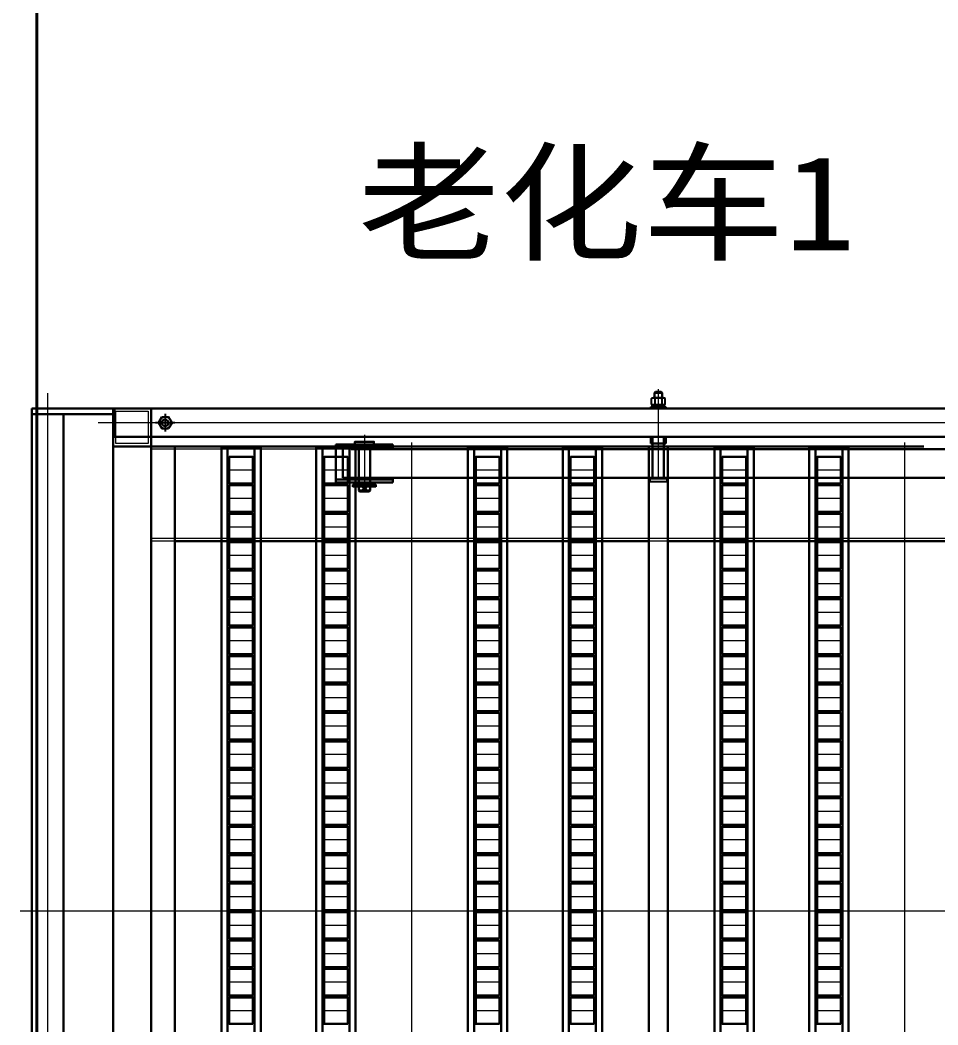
# Model space of a CAD drawing. Extents: x 539033 to 804858, y 468425 to 1263560.
# Drawn here: x 750719 to 751687, y 498741 to 499800 of the extents above; entities that cross this region are included whole.
import ezdxf

# ---------------------------------------------------------------- set-up
doc = ezdxf.new("R2010")
doc.units = 0
doc.header["$LTSCALE"] = 1000
doc.header["$MEASUREMENT"] = 0
for name, pattern in [('0', [0, 0]), ('ACAD_ISO02W100', [15, 12, -3]), ('ACAD_ISO04W100', [30, 24, -3, 0, -3]), ('DASHDOT', [25.4, 12.7, -6.35, 0, -6.35]), ('SOLID', [0])]:
    doc.linetypes.add(name, pattern=pattern)
doc.layers.get('0').update_dxf_attribs({"linetype": 'CONTINUOUS'})
for name, color, linetype in [('1', 1, 'DASHDOT'), ('5剖面线层', 2, 'CONTINUOUS'), ('摄像头', 7, 'CONTINUOUS')]:
    doc.layers.add(name, color=color, linetype=linetype)
for name, color, linetype, lineweight in [('3', 7, 'ACAD_ISO04W100', 15), ('标注', 7, 'SOLID', 15), ('点划线', 1, 'ACAD_ISO04W100', 15), ('粗实线', 7, '0', 30), ('虚线', 6, 'ACAD_ISO02W100', 18)]:
    doc.layers.add(name, color=color, linetype=linetype, lineweight=lineweight)
doc.styles.add('标准', font='', dxfattribs={"width": 0.667})
doc.styles.get('标准').set_extended_font_data('FangSong_GB2312')

# ---------------------------------------------------------------- blocks, each defined once
blk = doc.blocks.new('A$C513352F2')
at = {"layer": '点划线'}
blk.add_line((68.9, 0), (68.9, 1086.9), dxfattribs=at)
at = {"layer": '粗实线', "color": 5}
for p, q in [((0, 1070.9), (85.7, 1070.9)), ((85.7, 1070.9), (85.7, 10.9)), ((0, 1064.9), (85.7, 1064.9)), ((52.2, 1064.9), (52.2, 16.9))]:
    blk.add_line(p, q, dxfattribs=at)
blk = doc.blocks.new('A$C458447FD')
at = {"layer": '标注'}
h = blk.add_hatch(dxfattribs=at)
h.set_pattern_fill('ANSI31', color=3, scale=0.5)
h.set_pattern_definition([(45, (-117.9495, 9.9451), (-1.122532, 1.122532), [])])
h.paths.add_polyline_path([(779.8, 1050.1), (778, 1050.1), (778, 1043.1), (779.8, 1043.1)])
h.paths.add_polyline_path([(794, 1050.1), (792.3, 1050.1), (792.3, 1043.1), (794, 1043.1)])
for p, q in [((780.6, 1091.3), (791.4, 1091.3)), ((794, 1081.7), (778, 1081.7)), ((778, 1081.7), (778, 1080.1)), ((778.8, 1084.4), (778.8, 1090.8)), ((792.5, 1083.8), (779.6, 1083.8)), ((779.6, 1081.7), (779.6, 1083.8)), ((792.5, 1081.7), (779.6, 1081.7)), ((780.6, 1083.8), (791.4, 1083.8)), ((782.4, 1090.8), (782.4, 1084.4)), ((785.5, 1081.7), (785.6, 1082)), ((785.6, 1082), (786, 1083.8)), ((786.6, 1081.7), (787.1, 1083.8)), ((789.6, 1090.8), (789.6, 1084.4)), ((792.5, 1081.7), (792.5, 1083.8)), ((793.2, 1084.4), (793.2, 1090.8)), ((794, 1080.1), (794, 1081.7)), ((778, 1080.1), (794, 1080.1)), ((1298.8, 1065.1), (1302.4, 1071.4)), ((1309.6, 1071.4), (1302.4, 1071.4)), ((1313.2, 1065.1), (1309.6, 1071.4)), ((1298.8, 1065.1), (1302.4, 1058.9)), ((1313.2, 1065.1), (1309.6, 1058.9)), ((1309.6, 1058.9), (1302.4, 1058.9)), ((1084, 1000.1), (1084, 997.6)), ((1084, 997.6), (1108, 997.6)), ((1108, 997.6), (1108, 1000.1))]:
    blk.add_line(p, q)
at = {"color": 3}
for p, q in [((777, 1006.1), (777, 1003.1)), ((795, 1003.1), (777, 1003.1)), ((795, 1006.1), (795, 1003.1))]:
    blk.add_line(p, q, dxfattribs=at)
for radius in [6.23, 3.4]:
    blk.add_circle((1306, 1065.1), radius)
for centre, radius, start, end in [((780.6, 1088.1), 3.21, 55.9063, 124.0937), ((786, 1079.3), 12, 72.5674, 107.4326), ((791.4, 1088.1), 3.21, 55.9063, 124.0937), ((780.6, 1087), 3.21, 235.9063, 304.0937), ((786, 1095.8), 12, 252.5674, 287.4326), ((791.4, 1087), 3.21, 235.9063, 304.0937)]:
    blk.add_arc(centre, radius, start, end)
at = {"layer": '1', "linetype": 'DASHDOT'}
for p, q in [((1306, 1074.4), (1306, 1055.9)), ((1295.8, 1065.1), (1316.2, 1065.1))]:
    blk.add_line(p, q, dxfattribs=at)
at = {"layer": '3'}
blk.add_arc((1306, 1065.1), 4, 170, 90, dxfattribs=at)
at = {"layer": '点划线'}
for p, q in [((786, 1100.3), (786, 1005.6)), ((206, 1065.1), (1376.8, 1065.1)), ((1096, 1052.4), (1096, 992)), ((526, 17.9), (526, 1044.2)), ((1046, 17.9), (1046, 1044.2)), ((590.8, 1015.1), (621.3, 1015.1)), ((690.8, 1015.1), (721.3, 1015.1)), ((850.8, 1015.1), (881.3, 1015.1)), ((950.8, 1015.1), (981.3, 1015.1)), ((1110.8, 1015.1), (1141.3, 1015.1)), ((1210.8, 1015.1), (1241.3, 1015.1)), ((1093.9, 995.6), (1098, 995.6)), ((590.8, 985.1), (621.3, 985.1)), ((690.8, 985.1), (721.3, 985.1)), ((850.8, 985.1), (881.3, 985.1)), ((950.8, 985.1), (981.3, 985.1)), ((1110.8, 985.1), (1141.3, 985.1)), ((1210.8, 985.1), (1241.3, 985.1)), ((590.8, 955.1), (621.3, 955.1)), ((690.8, 955.1), (721.3, 955.1)), ((850.8, 955.1), (881.3, 955.1)), ((950.8, 955.1), (981.3, 955.1)), ((1110.8, 955.1), (1141.3, 955.1)), ((1210.8, 955.1), (1241.3, 955.1)), ((590.8, 925.1), (621.3, 925.1)), ((690.8, 925.1), (721.3, 925.1)), ((850.8, 925.1), (881.3, 925.1)), ((950.8, 925.1), (981.3, 925.1)), ((1110.8, 925.1), (1141.3, 925.1)), ((1210.8, 925.1), (1241.3, 925.1)), ((590.8, 895.1), (621.3, 895.1)), ((690.8, 895.1), (721.3, 895.1)), ((850.8, 895.1), (881.3, 895.1)), ((950.8, 895.1), (981.3, 895.1)), ((1110.8, 895.1), (1141.3, 895.1)), ((1210.8, 895.1), (1241.3, 895.1)), ((590.8, 865.1), (621.3, 865.1)), ((690.8, 865.1), (721.3, 865.1)), ((850.8, 865.1), (881.3, 865.1)), ((950.8, 865.1), (981.3, 865.1)), ((1110.8, 865.1), (1141.3, 865.1)), ((1210.8, 865.1), (1241.3, 865.1)), ((590.8, 835.1), (621.3, 835.1)), ((690.8, 835.1), (721.3, 835.1)), ((850.8, 835.1), (881.3, 835.1)), ((950.8, 835.1), (981.3, 835.1)), ((1110.8, 835.1), (1141.3, 835.1)), ((1210.8, 835.1), (1241.3, 835.1)), ((590.8, 805.1), (621.3, 805.1)), ((690.8, 805.1), (721.3, 805.1)), ((850.8, 805.1), (881.3, 805.1)), ((950.8, 805.1), (981.3, 805.1)), ((1110.8, 805.1), (1141.3, 805.1)), ((1210.8, 805.1), (1241.3, 805.1)), ((590.8, 775.1), (621.3, 775.1)), ((690.8, 775.1), (721.3, 775.1)), ((850.8, 775.1), (881.3, 775.1)), ((950.8, 775.1), (981.3, 775.1)), ((1110.8, 775.1), (1141.3, 775.1)), ((1210.8, 775.1), (1241.3, 775.1)), ((590.8, 745.1), (621.3, 745.1)), ((690.8, 745.1), (721.3, 745.1)), ((850.8, 745.1), (881.3, 745.1)), ((950.8, 745.1), (981.3, 745.1)), ((1110.8, 745.1), (1141.3, 745.1)), ((1210.8, 745.1), (1241.3, 745.1)), ((590.8, 715.1), (621.3, 715.1)), ((690.8, 715.1), (721.3, 715.1)), ((850.8, 715.1), (881.3, 715.1)), ((950.8, 715.1), (981.3, 715.1)), ((1110.8, 715.1), (1141.3, 715.1)), ((1210.8, 715.1), (1241.3, 715.1)), ((590.8, 685.1), (621.3, 685.1)), ((690.8, 685.1), (721.3, 685.1)), ((850.8, 685.1), (881.3, 685.1)), ((950.8, 685.1), (981.3, 685.1)), ((1110.8, 685.1), (1141.3, 685.1)), ((1210.8, 685.1), (1241.3, 685.1)), ((590.8, 655.1), (621.3, 655.1)), ((690.8, 655.1), (721.3, 655.1)), ((850.8, 655.1), (881.3, 655.1)), ((950.8, 655.1), (981.3, 655.1)), ((1110.8, 655.1), (1141.3, 655.1)), ((1210.8, 655.1), (1241.3, 655.1)), ((590.8, 625.1), (621.3, 625.1)), ((690.8, 625.1), (721.3, 625.1)), ((850.8, 625.1), (881.3, 625.1)), ((950.8, 625.1), (981.3, 625.1)), ((1110.8, 625.1), (1141.3, 625.1)), ((1210.8, 625.1), (1241.3, 625.1)), ((590.8, 595.1), (621.3, 595.1)), ((690.8, 595.1), (721.3, 595.1)), ((850.8, 595.1), (881.3, 595.1)), ((950.8, 595.1), (981.3, 595.1)), ((1110.8, 595.1), (1141.3, 595.1)), ((1210.8, 595.1), (1241.3, 595.1)), ((590.8, 565.1), (621.3, 565.1)), ((690.8, 565.1), (721.3, 565.1)), ((850.8, 565.1), (881.3, 565.1)), ((950.8, 565.1), (981.3, 565.1)), ((1110.8, 565.1), (1141.3, 565.1)), ((1210.8, 565.1), (1241.3, 565.1)), ((101.7, 550.1), (1459.1, 550.1)), ((590.8, 535.1), (621.3, 535.1)), ((690.8, 535.1), (721.3, 535.1)), ((850.8, 535.1), (881.3, 535.1)), ((950.8, 535.1), (981.3, 535.1)), ((1110.8, 535.1), (1141.3, 535.1)), ((1210.8, 535.1), (1241.3, 535.1)), ((590.8, 505.1), (621.3, 505.1)), ((690.8, 505.1), (721.3, 505.1)), ((850.8, 505.1), (881.3, 505.1)), ((950.8, 505.1), (981.3, 505.1)), ((1110.8, 505.1), (1141.3, 505.1)), ((1210.8, 505.1), (1241.3, 505.1)), ((590.8, 475.1), (621.3, 475.1)), ((690.8, 475.1), (721.3, 475.1)), ((850.8, 475.1), (881.3, 475.1)), ((950.8, 475.1), (981.3, 475.1)), ((1110.8, 475.1), (1141.3, 475.1)), ((1210.8, 475.1), (1241.3, 475.1)), ((590.8, 445.1), (621.3, 445.1)), ((690.8, 445.1), (721.3, 445.1)), ((850.8, 445.1), (881.3, 445.1)), ((950.8, 445.1), (981.3, 445.1)), ((1110.8, 445.1), (1141.3, 445.1)), ((1210.8, 445.1), (1241.3, 445.1))]:
    blk.add_line(p, q, dxfattribs=at)
at = {"layer": '粗实线'}
for p, q in [((783, 1097.6), (782, 1096.6)), ((782, 1096.6), (782, 1091.3)), ((790, 1096.6), (782, 1096.6)), ((783, 1097.6), (789, 1097.6)), ((789, 1097.6), (790, 1096.6)), ((790, 1096.6), (790, 1091.3)), ((1359.5, 1080.1), (1359.5, 1050.1)), ((211, 1050.1), (1361, 1050.1)), ((778, 1050.1), (778, 1043.1)), ((779.8, 1050.1), (779.8, 1043.1)), ((780, 1050.1), (780, 1006.1)), ((792, 1050.1), (792, 1006.1)), ((792.3, 1050.1), (792.3, 1043.1)), ((794, 1050.1), (794, 1043.1)), ((506, 1040.1), (1321, 1040.1)), ((778, 1043.1), (794, 1043.1)), ((1066, 1042.1), (1066, 1037.1)), ((1066, 1042.1), (1126, 1042.1)), ((1066, 1039.1), (1126, 1039.1)), ((1090, 1042.1), (1090, 1000.1)), ((1102, 1042.1), (1102, 1000.1)), ((1126, 1042.1), (1126, 1002.1)), ((1321, 1040.1), (1321, 60.1)), ((1109.8, 1037.1), (0, 1037.1)), ((1118.6, 1037.1), (1118.6, 1007.1)), ((1118.6, 1007.1), (0, 1007.1)), ((1066, 1007.1), (1066, 1002.1)), ((1066, 1005.1), (1126, 1005.1)), ((1066, 1002.1), (1126, 1002.1)), ((1108, 1000.1), (1084, 1000.1)), ((1090, 997.6), (1090, 993.6)), ((1102, 997.6), (1102, 993.6)), ((1090, 993.6), (1091, 992.6)), ((1090, 993.6), (1102, 993.6)), ((1101, 992.6), (1091, 992.6)), ((1101, 992.6), (1102, 993.6)), ((276, 940.1), (776, 940.1)), ((796, 940.1), (1296, 940.1))]:
    blk.add_line(p, q, dxfattribs=at)
at = {"layer": '粗实线', "color": 4}
for p, q in [((585.3, 1040.1), (585.3, 60.1)), ((585.3, 1040.1), (626.8, 1040.1)), ((626.8, 1040.1), (626.8, 60.1)), ((685.3, 1040.1), (685.3, 60.1)), ((685.3, 1040.1), (726.8, 1040.1)), ((726.8, 1040.1), (726.8, 60.1)), ((845.3, 1040.1), (845.3, 60.1)), ((845.3, 1040.1), (886.8, 1040.1)), ((886.8, 1040.1), (886.8, 60.1)), ((945.3, 1040.1), (945.3, 60.1)), ((945.3, 1040.1), (986.8, 1040.1)), ((986.8, 1040.1), (986.8, 60.1)), ((1105.3, 1040.1), (1105.3, 60.1)), ((1105.3, 1040.1), (1146.8, 1040.1)), ((1146.8, 1040.1), (1146.8, 60.1)), ((1205.3, 1040.1), (1205.3, 60.1)), ((1205.3, 1040.1), (1246.8, 1040.1)), ((1246.8, 1040.1), (1246.8, 60.1)), ((585.3, 1038.1), (626.8, 1038.1)), ((591.8, 1038.1), (591.8, 62.1)), ((620.3, 1038.1), (620.3, 62.1)), ((685.3, 1038.1), (726.8, 1038.1)), ((691.8, 1038.1), (691.8, 62.1)), ((720.3, 1038.1), (720.3, 62.1)), ((845.3, 1038.1), (886.8, 1038.1)), ((851.8, 1038.1), (851.8, 62.1)), ((880.3, 1038.1), (880.3, 62.1)), ((945.3, 1038.1), (986.8, 1038.1)), ((951.8, 1038.1), (951.8, 62.1)), ((980.3, 1038.1), (980.3, 62.1)), ((1105.3, 1038.1), (1146.8, 1038.1)), ((1111.8, 1038.1), (1111.8, 62.1)), ((1140.3, 1038.1), (1140.3, 62.1)), ((1205.3, 1038.1), (1246.8, 1038.1)), ((1211.8, 1038.1), (1211.8, 62.1)), ((1240.3, 1038.1), (1240.3, 62.1))]:
    blk.add_line(p, q, dxfattribs=at)
at = {"layer": '粗实线', "color": 2}
for p, q in [((776, 1040.1), (776, 60.1)), ((796, 1040.1), (796, 60.1)), ((1296, 1040.1), (1296, 60.1))]:
    blk.add_line(p, q, dxfattribs=at)
at = {"layer": '粗实线', "color": 3}
for p, q in [((593.5, 1018.1), (591.8, 1018.1)), ((591.8, 1018.1), (591.8, 1012.1)), ((618.5, 1018.1), (620.3, 1018.1)), ((620.3, 1018.1), (620.3, 1012.1)), ((693.5, 1018.1), (691.8, 1018.1)), ((691.8, 1018.1), (691.8, 1012.1)), ((718.5, 1018.1), (720.3, 1018.1)), ((720.3, 1018.1), (720.3, 1012.1)), ((853.5, 1018.1), (851.8, 1018.1)), ((851.8, 1018.1), (851.8, 1012.1)), ((878.5, 1018.1), (880.3, 1018.1)), ((880.3, 1018.1), (880.3, 1012.1)), ((953.5, 1018.1), (951.8, 1018.1)), ((951.8, 1018.1), (951.8, 1012.1)), ((978.5, 1018.1), (980.3, 1018.1)), ((980.3, 1018.1), (980.3, 1012.1)), ((1113.5, 1018.1), (1111.8, 1018.1)), ((1111.8, 1018.1), (1111.8, 1012.1)), ((1138.5, 1018.1), (1140.3, 1018.1)), ((1140.3, 1018.1), (1140.3, 1012.1)), ((1213.5, 1018.1), (1211.8, 1018.1)), ((1211.8, 1018.1), (1211.8, 1012.1)), ((1238.5, 1018.1), (1240.3, 1018.1)), ((1240.3, 1018.1), (1240.3, 1012.1)), ((593.5, 1012.1), (591.8, 1012.1)), ((618.5, 1012.1), (620.3, 1012.1)), ((693.5, 1012.1), (691.8, 1012.1)), ((718.5, 1012.1), (720.3, 1012.1)), ((853.5, 1012.1), (851.8, 1012.1)), ((878.5, 1012.1), (880.3, 1012.1)), ((953.5, 1012.1), (951.8, 1012.1)), ((978.5, 1012.1), (980.3, 1012.1)), ((1113.5, 1012.1), (1111.8, 1012.1)), ((1138.5, 1012.1), (1140.3, 1012.1)), ((1213.5, 1012.1), (1211.8, 1012.1)), ((1238.5, 1012.1), (1240.3, 1012.1)), ((777, 1006.1), (795, 1006.1)), ((593.5, 988.1), (591.8, 988.1)), ((591.8, 988.1), (591.8, 982.1)), ((618.5, 988.1), (620.3, 988.1)), ((620.3, 988.1), (620.3, 982.1)), ((693.5, 988.1), (691.8, 988.1)), ((691.8, 988.1), (691.8, 982.1)), ((718.5, 988.1), (720.3, 988.1)), ((720.3, 988.1), (720.3, 982.1)), ((853.5, 988.1), (851.8, 988.1)), ((851.8, 988.1), (851.8, 982.1)), ((878.5, 988.1), (880.3, 988.1)), ((880.3, 988.1), (880.3, 982.1)), ((953.5, 988.1), (951.8, 988.1)), ((951.8, 988.1), (951.8, 982.1)), ((978.5, 988.1), (980.3, 988.1)), ((980.3, 988.1), (980.3, 982.1)), ((1113.5, 988.1), (1111.8, 988.1)), ((1111.8, 988.1), (1111.8, 982.1)), ((1138.5, 988.1), (1140.3, 988.1)), ((1140.3, 988.1), (1140.3, 982.1)), ((1213.5, 988.1), (1211.8, 988.1)), ((1211.8, 988.1), (1211.8, 982.1)), ((1238.5, 988.1), (1240.3, 988.1)), ((1240.3, 988.1), (1240.3, 982.1)), ((593.5, 982.1), (591.8, 982.1)), ((618.5, 982.1), (620.3, 982.1)), ((693.5, 982.1), (691.8, 982.1)), ((718.5, 982.1), (720.3, 982.1)), ((853.5, 982.1), (851.8, 982.1)), ((878.5, 982.1), (880.3, 982.1)), ((953.5, 982.1), (951.8, 982.1)), ((978.5, 982.1), (980.3, 982.1)), ((1113.5, 982.1), (1111.8, 982.1)), ((1138.5, 982.1), (1140.3, 982.1)), ((1213.5, 982.1), (1211.8, 982.1)), ((1238.5, 982.1), (1240.3, 982.1)), ((593.5, 958.1), (591.8, 958.1)), ((591.8, 958.1), (591.8, 952.1)), ((618.5, 958.1), (620.3, 958.1)), ((620.3, 958.1), (620.3, 952.1)), ((693.5, 958.1), (691.8, 958.1)), ((691.8, 958.1), (691.8, 952.1)), ((718.5, 958.1), (720.3, 958.1)), ((720.3, 958.1), (720.3, 952.1)), ((853.5, 958.1), (851.8, 958.1)), ((851.8, 958.1), (851.8, 952.1)), ((878.5, 958.1), (880.3, 958.1)), ((880.3, 958.1), (880.3, 952.1)), ((953.5, 958.1), (951.8, 958.1)), ((951.8, 958.1), (951.8, 952.1)), ((978.5, 958.1), (980.3, 958.1)), ((980.3, 958.1), (980.3, 952.1)), ((1113.5, 958.1), (1111.8, 958.1)), ((1111.8, 958.1), (1111.8, 952.1)), ((1138.5, 958.1), (1140.3, 958.1)), ((1140.3, 958.1), (1140.3, 952.1)), ((1213.5, 958.1), (1211.8, 958.1)), ((1211.8, 958.1), (1211.8, 952.1)), ((1238.5, 958.1), (1240.3, 958.1)), ((1240.3, 958.1), (1240.3, 952.1)), ((593.5, 952.1), (591.8, 952.1)), ((618.5, 952.1), (620.3, 952.1)), ((693.5, 952.1), (691.8, 952.1)), ((718.5, 952.1), (720.3, 952.1)), ((853.5, 952.1), (851.8, 952.1)), ((878.5, 952.1), (880.3, 952.1)), ((953.5, 952.1), (951.8, 952.1)), ((978.5, 952.1), (980.3, 952.1)), ((1113.5, 952.1), (1111.8, 952.1)), ((1138.5, 952.1), (1140.3, 952.1)), ((1213.5, 952.1), (1211.8, 952.1)), ((1238.5, 952.1), (1240.3, 952.1)), ((593.5, 928.1), (591.8, 928.1)), ((591.8, 928.1), (591.8, 922.1)), ((593.5, 922.1), (591.8, 922.1)), ((618.5, 928.1), (620.3, 928.1)), ((618.5, 922.1), (620.3, 922.1)), ((620.3, 928.1), (620.3, 922.1)), ((693.5, 928.1), (691.8, 928.1)), ((691.8, 928.1), (691.8, 922.1)), ((693.5, 922.1), (691.8, 922.1)), ((718.5, 928.1), (720.3, 928.1)), ((718.5, 922.1), (720.3, 922.1)), ((720.3, 928.1), (720.3, 922.1)), ((853.5, 928.1), (851.8, 928.1)), ((851.8, 928.1), (851.8, 922.1)), ((853.5, 922.1), (851.8, 922.1)), ((878.5, 928.1), (880.3, 928.1)), ((878.5, 922.1), (880.3, 922.1)), ((880.3, 928.1), (880.3, 922.1)), ((953.5, 928.1), (951.8, 928.1)), ((951.8, 928.1), (951.8, 922.1)), ((953.5, 922.1), (951.8, 922.1)), ((978.5, 928.1), (980.3, 928.1)), ((978.5, 922.1), (980.3, 922.1)), ((980.3, 928.1), (980.3, 922.1)), ((1113.5, 928.1), (1111.8, 928.1)), ((1111.8, 928.1), (1111.8, 922.1)), ((1113.5, 922.1), (1111.8, 922.1)), ((1138.5, 928.1), (1140.3, 928.1)), ((1138.5, 922.1), (1140.3, 922.1)), ((1140.3, 928.1), (1140.3, 922.1)), ((1213.5, 928.1), (1211.8, 928.1)), ((1211.8, 928.1), (1211.8, 922.1)), ((1213.5, 922.1), (1211.8, 922.1)), ((1238.5, 928.1), (1240.3, 928.1)), ((1238.5, 922.1), (1240.3, 922.1)), ((1240.3, 928.1), (1240.3, 922.1)), ((593.5, 898.1), (591.8, 898.1)), ((591.8, 898.1), (591.8, 892.1)), ((593.5, 892.1), (591.8, 892.1)), ((618.5, 898.1), (620.3, 898.1)), ((618.5, 892.1), (620.3, 892.1)), ((620.3, 898.1), (620.3, 892.1)), ((693.5, 898.1), (691.8, 898.1)), ((691.8, 898.1), (691.8, 892.1)), ((693.5, 892.1), (691.8, 892.1)), ((718.5, 898.1), (720.3, 898.1)), ((718.5, 892.1), (720.3, 892.1)), ((720.3, 898.1), (720.3, 892.1)), ((853.5, 898.1), (851.8, 898.1)), ((851.8, 898.1), (851.8, 892.1)), ((853.5, 892.1), (851.8, 892.1)), ((878.5, 898.1), (880.3, 898.1)), ((878.5, 892.1), (880.3, 892.1)), ((880.3, 898.1), (880.3, 892.1)), ((953.5, 898.1), (951.8, 898.1)), ((951.8, 898.1), (951.8, 892.1)), ((953.5, 892.1), (951.8, 892.1)), ((978.5, 898.1), (980.3, 898.1)), ((978.5, 892.1), (980.3, 892.1)), ((980.3, 898.1), (980.3, 892.1)), ((1113.5, 898.1), (1111.8, 898.1)), ((1111.8, 898.1), (1111.8, 892.1)), ((1113.5, 892.1), (1111.8, 892.1)), ((1138.5, 898.1), (1140.3, 898.1)), ((1138.5, 892.1), (1140.3, 892.1)), ((1140.3, 898.1), (1140.3, 892.1)), ((1213.5, 898.1), (1211.8, 898.1)), ((1211.8, 898.1), (1211.8, 892.1)), ((1213.5, 892.1), (1211.8, 892.1)), ((1238.5, 898.1), (1240.3, 898.1)), ((1238.5, 892.1), (1240.3, 892.1)), ((1240.3, 898.1), (1240.3, 892.1)), ((593.5, 868.1), (591.8, 868.1)), ((591.8, 868.1), (591.8, 862.1)), ((593.5, 862.1), (591.8, 862.1)), ((618.5, 868.1), (620.3, 868.1)), ((618.5, 862.1), (620.3, 862.1)), ((620.3, 868.1), (620.3, 862.1)), ((693.5, 868.1), (691.8, 868.1)), ((691.8, 868.1), (691.8, 862.1)), ((693.5, 862.1), (691.8, 862.1)), ((718.5, 868.1), (720.3, 868.1)), ((718.5, 862.1), (720.3, 862.1)), ((720.3, 868.1), (720.3, 862.1)), ((853.5, 868.1), (851.8, 868.1)), ((851.8, 868.1), (851.8, 862.1)), ((853.5, 862.1), (851.8, 862.1)), ((878.5, 868.1), (880.3, 868.1)), ((878.5, 862.1), (880.3, 862.1)), ((880.3, 868.1), (880.3, 862.1)), ((953.5, 868.1), (951.8, 868.1)), ((951.8, 868.1), (951.8, 862.1)), ((953.5, 862.1), (951.8, 862.1)), ((978.5, 868.1), (980.3, 868.1)), ((978.5, 862.1), (980.3, 862.1)), ((980.3, 868.1), (980.3, 862.1)), ((1113.5, 868.1), (1111.8, 868.1)), ((1111.8, 868.1), (1111.8, 862.1)), ((1113.5, 862.1), (1111.8, 862.1)), ((1138.5, 868.1), (1140.3, 868.1)), ((1138.5, 862.1), (1140.3, 862.1)), ((1140.3, 868.1), (1140.3, 862.1)), ((1213.5, 868.1), (1211.8, 868.1)), ((1211.8, 868.1), (1211.8, 862.1)), ((1213.5, 862.1), (1211.8, 862.1)), ((1238.5, 868.1), (1240.3, 868.1)), ((1238.5, 862.1), (1240.3, 862.1)), ((1240.3, 868.1), (1240.3, 862.1)), ((593.5, 838.1), (591.8, 838.1)), ((591.8, 838.1), (591.8, 832.1)), ((618.5, 838.1), (620.3, 838.1)), ((620.3, 838.1), (620.3, 832.1)), ((693.5, 838.1), (691.8, 838.1)), ((691.8, 838.1), (691.8, 832.1)), ((718.5, 838.1), (720.3, 838.1)), ((720.3, 838.1), (720.3, 832.1)), ((853.5, 838.1), (851.8, 838.1)), ((851.8, 838.1), (851.8, 832.1)), ((878.5, 838.1), (880.3, 838.1)), ((880.3, 838.1), (880.3, 832.1)), ((953.5, 838.1), (951.8, 838.1)), ((951.8, 838.1), (951.8, 832.1)), ((978.5, 838.1), (980.3, 838.1)), ((980.3, 838.1), (980.3, 832.1)), ((1113.5, 838.1), (1111.8, 838.1)), ((1111.8, 838.1), (1111.8, 832.1)), ((1138.5, 838.1), (1140.3, 838.1)), ((1140.3, 838.1), (1140.3, 832.1)), ((1213.5, 838.1), (1211.8, 838.1)), ((1211.8, 838.1), (1211.8, 832.1)), ((1238.5, 838.1), (1240.3, 838.1)), ((1240.3, 838.1), (1240.3, 832.1)), ((593.5, 832.1), (591.8, 832.1)), ((618.5, 832.1), (620.3, 832.1)), ((693.5, 832.1), (691.8, 832.1)), ((718.5, 832.1), (720.3, 832.1)), ((853.5, 832.1), (851.8, 832.1)), ((878.5, 832.1), (880.3, 832.1)), ((953.5, 832.1), (951.8, 832.1)), ((978.5, 832.1), (980.3, 832.1)), ((1113.5, 832.1), (1111.8, 832.1)), ((1138.5, 832.1), (1140.3, 832.1)), ((1213.5, 832.1), (1211.8, 832.1)), ((1238.5, 832.1), (1240.3, 832.1)), ((593.5, 808.1), (591.8, 808.1)), ((591.8, 808.1), (591.8, 802.1)), ((618.5, 808.1), (620.3, 808.1)), ((620.3, 808.1), (620.3, 802.1)), ((693.5, 808.1), (691.8, 808.1)), ((691.8, 808.1), (691.8, 802.1)), ((718.5, 808.1), (720.3, 808.1)), ((720.3, 808.1), (720.3, 802.1)), ((853.5, 808.1), (851.8, 808.1)), ((851.8, 808.1), (851.8, 802.1)), ((878.5, 808.1), (880.3, 808.1)), ((880.3, 808.1), (880.3, 802.1)), ((953.5, 808.1), (951.8, 808.1)), ((951.8, 808.1), (951.8, 802.1)), ((978.5, 808.1), (980.3, 808.1)), ((980.3, 808.1), (980.3, 802.1)), ((1113.5, 808.1), (1111.8, 808.1)), ((1111.8, 808.1), (1111.8, 802.1)), ((1138.5, 808.1), (1140.3, 808.1)), ((1140.3, 808.1), (1140.3, 802.1)), ((1213.5, 808.1), (1211.8, 808.1)), ((1211.8, 808.1), (1211.8, 802.1)), ((1238.5, 808.1), (1240.3, 808.1)), ((1240.3, 808.1), (1240.3, 802.1)), ((593.5, 802.1), (591.8, 802.1)), ((618.5, 802.1), (620.3, 802.1)), ((693.5, 802.1), (691.8, 802.1)), ((718.5, 802.1), (720.3, 802.1)), ((853.5, 802.1), (851.8, 802.1)), ((878.5, 802.1), (880.3, 802.1)), ((953.5, 802.1), (951.8, 802.1)), ((978.5, 802.1), (980.3, 802.1)), ((1113.5, 802.1), (1111.8, 802.1)), ((1138.5, 802.1), (1140.3, 802.1)), ((1213.5, 802.1), (1211.8, 802.1)), ((1238.5, 802.1), (1240.3, 802.1)), ((593.5, 778.1), (591.8, 778.1)), ((591.8, 778.1), (591.8, 772.1)), ((618.5, 778.1), (620.3, 778.1)), ((620.3, 778.1), (620.3, 772.1)), ((693.5, 778.1), (691.8, 778.1)), ((691.8, 778.1), (691.8, 772.1)), ((718.5, 778.1), (720.3, 778.1)), ((720.3, 778.1), (720.3, 772.1)), ((853.5, 778.1), (851.8, 778.1)), ((851.8, 778.1), (851.8, 772.1)), ((878.5, 778.1), (880.3, 778.1)), ((880.3, 778.1), (880.3, 772.1)), ((953.5, 778.1), (951.8, 778.1)), ((951.8, 778.1), (951.8, 772.1)), ((978.5, 778.1), (980.3, 778.1)), ((980.3, 778.1), (980.3, 772.1)), ((1113.5, 778.1), (1111.8, 778.1)), ((1111.8, 778.1), (1111.8, 772.1)), ((1138.5, 778.1), (1140.3, 778.1)), ((1140.3, 778.1), (1140.3, 772.1)), ((1213.5, 778.1), (1211.8, 778.1)), ((1211.8, 778.1), (1211.8, 772.1)), ((1238.5, 778.1), (1240.3, 778.1)), ((1240.3, 778.1), (1240.3, 772.1)), ((593.5, 772.1), (591.8, 772.1)), ((618.5, 772.1), (620.3, 772.1)), ((693.5, 772.1), (691.8, 772.1)), ((718.5, 772.1), (720.3, 772.1)), ((853.5, 772.1), (851.8, 772.1)), ((878.5, 772.1), (880.3, 772.1)), ((953.5, 772.1), (951.8, 772.1)), ((978.5, 772.1), (980.3, 772.1)), ((1113.5, 772.1), (1111.8, 772.1)), ((1138.5, 772.1), (1140.3, 772.1)), ((1213.5, 772.1), (1211.8, 772.1)), ((1238.5, 772.1), (1240.3, 772.1)), ((593.5, 748.1), (591.8, 748.1)), ((591.8, 748.1), (591.8, 742.1)), ((593.5, 742.1), (591.8, 742.1)), ((618.5, 748.1), (620.3, 748.1)), ((618.5, 742.1), (620.3, 742.1)), ((620.3, 748.1), (620.3, 742.1)), ((693.5, 748.1), (691.8, 748.1)), ((691.8, 748.1), (691.8, 742.1)), ((693.5, 742.1), (691.8, 742.1)), ((718.5, 748.1), (720.3, 748.1)), ((718.5, 742.1), (720.3, 742.1)), ((720.3, 748.1), (720.3, 742.1)), ((853.5, 748.1), (851.8, 748.1)), ((851.8, 748.1), (851.8, 742.1)), ((853.5, 742.1), (851.8, 742.1)), ((878.5, 748.1), (880.3, 748.1)), ((878.5, 742.1), (880.3, 742.1)), ((880.3, 748.1), (880.3, 742.1)), ((953.5, 748.1), (951.8, 748.1)), ((951.8, 748.1), (951.8, 742.1)), ((953.5, 742.1), (951.8, 742.1)), ((978.5, 748.1), (980.3, 748.1)), ((978.5, 742.1), (980.3, 742.1)), ((980.3, 748.1), (980.3, 742.1)), ((1113.5, 748.1), (1111.8, 748.1)), ((1111.8, 748.1), (1111.8, 742.1)), ((1113.5, 742.1), (1111.8, 742.1)), ((1138.5, 748.1), (1140.3, 748.1)), ((1138.5, 742.1), (1140.3, 742.1)), ((1140.3, 748.1), (1140.3, 742.1)), ((1213.5, 748.1), (1211.8, 748.1)), ((1211.8, 748.1), (1211.8, 742.1)), ((1213.5, 742.1), (1211.8, 742.1)), ((1238.5, 748.1), (1240.3, 748.1)), ((1238.5, 742.1), (1240.3, 742.1)), ((1240.3, 748.1), (1240.3, 742.1)), ((593.5, 718.1), (591.8, 718.1)), ((591.8, 718.1), (591.8, 712.1)), ((593.5, 712.1), (591.8, 712.1)), ((618.5, 718.1), (620.3, 718.1)), ((618.5, 712.1), (620.3, 712.1)), ((620.3, 718.1), (620.3, 712.1)), ((693.5, 718.1), (691.8, 718.1)), ((691.8, 718.1), (691.8, 712.1)), ((693.5, 712.1), (691.8, 712.1)), ((718.5, 718.1), (720.3, 718.1)), ((718.5, 712.1), (720.3, 712.1)), ((720.3, 718.1), (720.3, 712.1)), ((853.5, 718.1), (851.8, 718.1)), ((851.8, 718.1), (851.8, 712.1)), ((853.5, 712.1), (851.8, 712.1)), ((878.5, 718.1), (880.3, 718.1)), ((878.5, 712.1), (880.3, 712.1)), ((880.3, 718.1), (880.3, 712.1)), ((953.5, 718.1), (951.8, 718.1)), ((951.8, 718.1), (951.8, 712.1)), ((953.5, 712.1), (951.8, 712.1)), ((978.5, 718.1), (980.3, 718.1)), ((978.5, 712.1), (980.3, 712.1)), ((980.3, 718.1), (980.3, 712.1)), ((1113.5, 718.1), (1111.8, 718.1)), ((1111.8, 718.1), (1111.8, 712.1)), ((1113.5, 712.1), (1111.8, 712.1)), ((1138.5, 718.1), (1140.3, 718.1)), ((1138.5, 712.1), (1140.3, 712.1)), ((1140.3, 718.1), (1140.3, 712.1)), ((1213.5, 718.1), (1211.8, 718.1)), ((1211.8, 718.1), (1211.8, 712.1)), ((1213.5, 712.1), (1211.8, 712.1)), ((1238.5, 718.1), (1240.3, 718.1)), ((1238.5, 712.1), (1240.3, 712.1)), ((1240.3, 718.1), (1240.3, 712.1)), ((593.5, 688.1), (591.8, 688.1)), ((591.8, 688.1), (591.8, 682.1)), ((593.5, 682.1), (591.8, 682.1)), ((618.5, 688.1), (620.3, 688.1)), ((618.5, 682.1), (620.3, 682.1)), ((620.3, 688.1), (620.3, 682.1)), ((693.5, 688.1), (691.8, 688.1)), ((691.8, 688.1), (691.8, 682.1)), ((693.5, 682.1), (691.8, 682.1)), ((718.5, 688.1), (720.3, 688.1)), ((718.5, 682.1), (720.3, 682.1)), ((720.3, 688.1), (720.3, 682.1)), ((853.5, 688.1), (851.8, 688.1)), ((851.8, 688.1), (851.8, 682.1)), ((853.5, 682.1), (851.8, 682.1)), ((878.5, 688.1), (880.3, 688.1)), ((878.5, 682.1), (880.3, 682.1)), ((880.3, 688.1), (880.3, 682.1)), ((953.5, 688.1), (951.8, 688.1)), ((951.8, 688.1), (951.8, 682.1)), ((953.5, 682.1), (951.8, 682.1)), ((978.5, 688.1), (980.3, 688.1)), ((978.5, 682.1), (980.3, 682.1)), ((980.3, 688.1), (980.3, 682.1)), ((1113.5, 688.1), (1111.8, 688.1)), ((1111.8, 688.1), (1111.8, 682.1)), ((1113.5, 682.1), (1111.8, 682.1)), ((1138.5, 688.1), (1140.3, 688.1)), ((1138.5, 682.1), (1140.3, 682.1)), ((1140.3, 688.1), (1140.3, 682.1)), ((1213.5, 688.1), (1211.8, 688.1)), ((1211.8, 688.1), (1211.8, 682.1)), ((1213.5, 682.1), (1211.8, 682.1)), ((1238.5, 688.1), (1240.3, 688.1)), ((1238.5, 682.1), (1240.3, 682.1)), ((1240.3, 688.1), (1240.3, 682.1)), ((593.5, 658.1), (591.8, 658.1)), ((591.8, 658.1), (591.8, 652.1)), ((618.5, 658.1), (620.3, 658.1)), ((620.3, 658.1), (620.3, 652.1)), ((693.5, 658.1), (691.8, 658.1)), ((691.8, 658.1), (691.8, 652.1)), ((718.5, 658.1), (720.3, 658.1)), ((720.3, 658.1), (720.3, 652.1)), ((853.5, 658.1), (851.8, 658.1)), ((851.8, 658.1), (851.8, 652.1)), ((878.5, 658.1), (880.3, 658.1)), ((880.3, 658.1), (880.3, 652.1)), ((953.5, 658.1), (951.8, 658.1)), ((951.8, 658.1), (951.8, 652.1)), ((978.5, 658.1), (980.3, 658.1)), ((980.3, 658.1), (980.3, 652.1)), ((1113.5, 658.1), (1111.8, 658.1)), ((1111.8, 658.1), (1111.8, 652.1)), ((1138.5, 658.1), (1140.3, 658.1)), ((1140.3, 658.1), (1140.3, 652.1)), ((1213.5, 658.1), (1211.8, 658.1)), ((1211.8, 658.1), (1211.8, 652.1)), ((1238.5, 658.1), (1240.3, 658.1)), ((1240.3, 658.1), (1240.3, 652.1)), ((593.5, 652.1), (591.8, 652.1)), ((618.5, 652.1), (620.3, 652.1)), ((693.5, 652.1), (691.8, 652.1)), ((718.5, 652.1), (720.3, 652.1)), ((853.5, 652.1), (851.8, 652.1)), ((878.5, 652.1), (880.3, 652.1)), ((953.5, 652.1), (951.8, 652.1)), ((978.5, 652.1), (980.3, 652.1)), ((1113.5, 652.1), (1111.8, 652.1)), ((1138.5, 652.1), (1140.3, 652.1)), ((1213.5, 652.1), (1211.8, 652.1)), ((1238.5, 652.1), (1240.3, 652.1)), ((593.5, 628.1), (591.8, 628.1)), ((591.8, 628.1), (591.8, 622.1)), ((618.5, 628.1), (620.3, 628.1)), ((620.3, 628.1), (620.3, 622.1)), ((693.5, 628.1), (691.8, 628.1)), ((691.8, 628.1), (691.8, 622.1)), ((718.5, 628.1), (720.3, 628.1)), ((720.3, 628.1), (720.3, 622.1)), ((853.5, 628.1), (851.8, 628.1)), ((851.8, 628.1), (851.8, 622.1)), ((878.5, 628.1), (880.3, 628.1)), ((880.3, 628.1), (880.3, 622.1)), ((953.5, 628.1), (951.8, 628.1)), ((951.8, 628.1), (951.8, 622.1)), ((978.5, 628.1), (980.3, 628.1)), ((980.3, 628.1), (980.3, 622.1)), ((1113.5, 628.1), (1111.8, 628.1)), ((1111.8, 628.1), (1111.8, 622.1)), ((1138.5, 628.1), (1140.3, 628.1)), ((1140.3, 628.1), (1140.3, 622.1)), ((1213.5, 628.1), (1211.8, 628.1)), ((1211.8, 628.1), (1211.8, 622.1)), ((1238.5, 628.1), (1240.3, 628.1)), ((1240.3, 628.1), (1240.3, 622.1)), ((593.5, 622.1), (591.8, 622.1)), ((618.5, 622.1), (620.3, 622.1)), ((693.5, 622.1), (691.8, 622.1)), ((718.5, 622.1), (720.3, 622.1)), ((853.5, 622.1), (851.8, 622.1)), ((878.5, 622.1), (880.3, 622.1)), ((953.5, 622.1), (951.8, 622.1)), ((978.5, 622.1), (980.3, 622.1)), ((1113.5, 622.1), (1111.8, 622.1)), ((1138.5, 622.1), (1140.3, 622.1)), ((1213.5, 622.1), (1211.8, 622.1)), ((1238.5, 622.1), (1240.3, 622.1)), ((593.5, 598.1), (591.8, 598.1)), ((591.8, 598.1), (591.8, 592.1)), ((618.5, 598.1), (620.3, 598.1)), ((620.3, 598.1), (620.3, 592.1)), ((693.5, 598.1), (691.8, 598.1)), ((691.8, 598.1), (691.8, 592.1)), ((718.5, 598.1), (720.3, 598.1)), ((720.3, 598.1), (720.3, 592.1)), ((853.5, 598.1), (851.8, 598.1)), ((851.8, 598.1), (851.8, 592.1)), ((878.5, 598.1), (880.3, 598.1)), ((880.3, 598.1), (880.3, 592.1)), ((953.5, 598.1), (951.8, 598.1)), ((951.8, 598.1), (951.8, 592.1)), ((978.5, 598.1), (980.3, 598.1)), ((980.3, 598.1), (980.3, 592.1)), ((1113.5, 598.1), (1111.8, 598.1)), ((1111.8, 598.1), (1111.8, 592.1)), ((1138.5, 598.1), (1140.3, 598.1)), ((1140.3, 598.1), (1140.3, 592.1)), ((1213.5, 598.1), (1211.8, 598.1)), ((1211.8, 598.1), (1211.8, 592.1)), ((1238.5, 598.1), (1240.3, 598.1)), ((1240.3, 598.1), (1240.3, 592.1)), ((593.5, 592.1), (591.8, 592.1)), ((618.5, 592.1), (620.3, 592.1)), ((693.5, 592.1), (691.8, 592.1)), ((718.5, 592.1), (720.3, 592.1)), ((853.5, 592.1), (851.8, 592.1)), ((878.5, 592.1), (880.3, 592.1)), ((953.5, 592.1), (951.8, 592.1)), ((978.5, 592.1), (980.3, 592.1)), ((1113.5, 592.1), (1111.8, 592.1)), ((1138.5, 592.1), (1140.3, 592.1)), ((1213.5, 592.1), (1211.8, 592.1)), ((1238.5, 592.1), (1240.3, 592.1)), ((593.5, 568.1), (591.8, 568.1)), ((591.8, 568.1), (591.8, 562.1)), ((593.5, 562.1), (591.8, 562.1)), ((618.5, 568.1), (620.3, 568.1)), ((618.5, 562.1), (620.3, 562.1)), ((620.3, 568.1), (620.3, 562.1)), ((693.5, 568.1), (691.8, 568.1)), ((691.8, 568.1), (691.8, 562.1)), ((693.5, 562.1), (691.8, 562.1)), ((718.5, 568.1), (720.3, 568.1)), ((718.5, 562.1), (720.3, 562.1)), ((720.3, 568.1), (720.3, 562.1)), ((853.5, 568.1), (851.8, 568.1)), ((851.8, 568.1), (851.8, 562.1)), ((853.5, 562.1), (851.8, 562.1)), ((878.5, 568.1), (880.3, 568.1)), ((878.5, 562.1), (880.3, 562.1)), ((880.3, 568.1), (880.3, 562.1)), ((953.5, 568.1), (951.8, 568.1)), ((951.8, 568.1), (951.8, 562.1)), ((953.5, 562.1), (951.8, 562.1)), ((978.5, 568.1), (980.3, 568.1)), ((978.5, 562.1), (980.3, 562.1)), ((980.3, 568.1), (980.3, 562.1)), ((1113.5, 568.1), (1111.8, 568.1)), ((1111.8, 568.1), (1111.8, 562.1)), ((1113.5, 562.1), (1111.8, 562.1)), ((1138.5, 568.1), (1140.3, 568.1)), ((1138.5, 562.1), (1140.3, 562.1)), ((1140.3, 568.1), (1140.3, 562.1)), ((1213.5, 568.1), (1211.8, 568.1)), ((1211.8, 568.1), (1211.8, 562.1)), ((1213.5, 562.1), (1211.8, 562.1)), ((1238.5, 568.1), (1240.3, 568.1)), ((1238.5, 562.1), (1240.3, 562.1)), ((1240.3, 568.1), (1240.3, 562.1)), ((593.5, 538.1), (591.8, 538.1)), ((591.8, 538.1), (591.8, 532.1)), ((593.5, 532.1), (591.8, 532.1)), ((618.5, 538.1), (620.3, 538.1)), ((618.5, 532.1), (620.3, 532.1)), ((620.3, 538.1), (620.3, 532.1)), ((693.5, 538.1), (691.8, 538.1)), ((691.8, 538.1), (691.8, 532.1)), ((693.5, 532.1), (691.8, 532.1)), ((718.5, 538.1), (720.3, 538.1)), ((718.5, 532.1), (720.3, 532.1)), ((720.3, 538.1), (720.3, 532.1)), ((853.5, 538.1), (851.8, 538.1)), ((851.8, 538.1), (851.8, 532.1)), ((853.5, 532.1), (851.8, 532.1)), ((878.5, 538.1), (880.3, 538.1)), ((878.5, 532.1), (880.3, 532.1)), ((880.3, 538.1), (880.3, 532.1)), ((953.5, 538.1), (951.8, 538.1)), ((951.8, 538.1), (951.8, 532.1)), ((953.5, 532.1), (951.8, 532.1)), ((978.5, 538.1), (980.3, 538.1)), ((978.5, 532.1), (980.3, 532.1)), ((980.3, 538.1), (980.3, 532.1)), ((1113.5, 538.1), (1111.8, 538.1)), ((1111.8, 538.1), (1111.8, 532.1)), ((1113.5, 532.1), (1111.8, 532.1)), ((1138.5, 538.1), (1140.3, 538.1)), ((1138.5, 532.1), (1140.3, 532.1)), ((1140.3, 538.1), (1140.3, 532.1)), ((1213.5, 538.1), (1211.8, 538.1)), ((1211.8, 538.1), (1211.8, 532.1)), ((1213.5, 532.1), (1211.8, 532.1)), ((1238.5, 538.1), (1240.3, 538.1)), ((1238.5, 532.1), (1240.3, 532.1)), ((1240.3, 538.1), (1240.3, 532.1)), ((593.5, 508.1), (591.8, 508.1)), ((591.8, 508.1), (591.8, 502.1)), ((593.5, 502.1), (591.8, 502.1)), ((618.5, 508.1), (620.3, 508.1)), ((618.5, 502.1), (620.3, 502.1)), ((620.3, 508.1), (620.3, 502.1)), ((693.5, 508.1), (691.8, 508.1)), ((691.8, 508.1), (691.8, 502.1)), ((693.5, 502.1), (691.8, 502.1)), ((718.5, 508.1), (720.3, 508.1)), ((718.5, 502.1), (720.3, 502.1)), ((720.3, 508.1), (720.3, 502.1)), ((853.5, 508.1), (851.8, 508.1)), ((851.8, 508.1), (851.8, 502.1)), ((853.5, 502.1), (851.8, 502.1)), ((878.5, 508.1), (880.3, 508.1)), ((878.5, 502.1), (880.3, 502.1)), ((880.3, 508.1), (880.3, 502.1)), ((953.5, 508.1), (951.8, 508.1)), ((951.8, 508.1), (951.8, 502.1)), ((953.5, 502.1), (951.8, 502.1)), ((978.5, 508.1), (980.3, 508.1)), ((978.5, 502.1), (980.3, 502.1)), ((980.3, 508.1), (980.3, 502.1)), ((1113.5, 508.1), (1111.8, 508.1)), ((1111.8, 508.1), (1111.8, 502.1)), ((1113.5, 502.1), (1111.8, 502.1)), ((1138.5, 508.1), (1140.3, 508.1)), ((1138.5, 502.1), (1140.3, 502.1)), ((1140.3, 508.1), (1140.3, 502.1)), ((1213.5, 508.1), (1211.8, 508.1)), ((1211.8, 508.1), (1211.8, 502.1)), ((1213.5, 502.1), (1211.8, 502.1)), ((1238.5, 508.1), (1240.3, 508.1)), ((1238.5, 502.1), (1240.3, 502.1)), ((1240.3, 508.1), (1240.3, 502.1)), ((593.5, 478.1), (591.8, 478.1)), ((591.8, 478.1), (591.8, 472.1)), ((618.5, 478.1), (620.3, 478.1)), ((620.3, 478.1), (620.3, 472.1)), ((693.5, 478.1), (691.8, 478.1)), ((691.8, 478.1), (691.8, 472.1)), ((718.5, 478.1), (720.3, 478.1)), ((720.3, 478.1), (720.3, 472.1)), ((853.5, 478.1), (851.8, 478.1)), ((851.8, 478.1), (851.8, 472.1)), ((878.5, 478.1), (880.3, 478.1)), ((880.3, 478.1), (880.3, 472.1)), ((953.5, 478.1), (951.8, 478.1)), ((951.8, 478.1), (951.8, 472.1)), ((978.5, 478.1), (980.3, 478.1)), ((980.3, 478.1), (980.3, 472.1)), ((1113.5, 478.1), (1111.8, 478.1)), ((1111.8, 478.1), (1111.8, 472.1)), ((1138.5, 478.1), (1140.3, 478.1)), ((1140.3, 478.1), (1140.3, 472.1)), ((1213.5, 478.1), (1211.8, 478.1)), ((1211.8, 478.1), (1211.8, 472.1)), ((1238.5, 478.1), (1240.3, 478.1)), ((1240.3, 478.1), (1240.3, 472.1)), ((593.5, 472.1), (591.8, 472.1)), ((618.5, 472.1), (620.3, 472.1)), ((693.5, 472.1), (691.8, 472.1)), ((718.5, 472.1), (720.3, 472.1)), ((853.5, 472.1), (851.8, 472.1)), ((878.5, 472.1), (880.3, 472.1)), ((953.5, 472.1), (951.8, 472.1)), ((978.5, 472.1), (980.3, 472.1)), ((1113.5, 472.1), (1111.8, 472.1)), ((1138.5, 472.1), (1140.3, 472.1)), ((1213.5, 472.1), (1211.8, 472.1)), ((1238.5, 472.1), (1240.3, 472.1)), ((593.5, 448.1), (591.8, 448.1)), ((591.8, 448.1), (591.8, 442.1)), ((618.5, 448.1), (620.3, 448.1)), ((620.3, 448.1), (620.3, 442.1)), ((693.5, 448.1), (691.8, 448.1)), ((691.8, 448.1), (691.8, 442.1)), ((718.5, 448.1), (720.3, 448.1)), ((720.3, 448.1), (720.3, 442.1)), ((853.5, 448.1), (851.8, 448.1)), ((851.8, 448.1), (851.8, 442.1)), ((878.5, 448.1), (880.3, 448.1)), ((880.3, 448.1), (880.3, 442.1)), ((953.5, 448.1), (951.8, 448.1)), ((951.8, 448.1), (951.8, 442.1)), ((978.5, 448.1), (980.3, 448.1)), ((980.3, 448.1), (980.3, 442.1)), ((1113.5, 448.1), (1111.8, 448.1)), ((1111.8, 448.1), (1111.8, 442.1)), ((1138.5, 448.1), (1140.3, 448.1)), ((1140.3, 448.1), (1140.3, 442.1)), ((1213.5, 448.1), (1211.8, 448.1)), ((1211.8, 448.1), (1211.8, 442.1)), ((1238.5, 448.1), (1240.3, 448.1)), ((1240.3, 448.1), (1240.3, 442.1)), ((593.5, 442.1), (591.8, 442.1)), ((618.5, 442.1), (620.3, 442.1)), ((693.5, 442.1), (691.8, 442.1)), ((718.5, 442.1), (720.3, 442.1)), ((853.5, 442.1), (851.8, 442.1)), ((878.5, 442.1), (880.3, 442.1)), ((953.5, 442.1), (951.8, 442.1)), ((978.5, 442.1), (980.3, 442.1)), ((1113.5, 442.1), (1111.8, 442.1)), ((1138.5, 442.1), (1140.3, 442.1)), ((1213.5, 442.1), (1211.8, 442.1)), ((1238.5, 442.1), (1240.3, 442.1))]:
    blk.add_line(p, q, dxfattribs=at)
at = {"layer": '粗实线'}
for points in [[(211, 20.1), (1361, 20.1), (1361, 1080.1), (211, 1080.1)], [(1321, 1040.1), (1361, 1040.1), (1361, 1080.1), (1321, 1080.1)]]:
    blk.add_lwpolyline(points, close=True, dxfattribs=at)
at = {"layer": '粗实线', "color": 4}
blk.add_lwpolyline([(1106, 1042.1), (1106, 1045.1), (1086, 1045.1), (1086, 1042.1)], close=True, dxfattribs=at)
at = {"layer": '粗实线', "color": 3}
for points in [[(593.5, 1001.1), (618.5, 1001.1), (618.5, 1029.1), (593.5, 1029.1)], [(693.5, 1001.1), (718.5, 1001.1), (718.5, 1029.1), (693.5, 1029.1)], [(853.5, 1001.1), (878.5, 1001.1), (878.5, 1029.1), (853.5, 1029.1)], [(953.5, 1001.1), (978.5, 1001.1), (978.5, 1029.1), (953.5, 1029.1)], [(1113.5, 1001.1), (1138.5, 1001.1), (1138.5, 1029.1), (1113.5, 1029.1)], [(1213.5, 1001.1), (1238.5, 1001.1), (1238.5, 1029.1), (1213.5, 1029.1)], [(593.5, 971.1), (618.5, 971.1), (618.5, 999.1), (593.5, 999.1)], [(693.5, 971.1), (718.5, 971.1), (718.5, 999.1), (693.5, 999.1)], [(853.5, 971.1), (878.5, 971.1), (878.5, 999.1), (853.5, 999.1)], [(953.5, 971.1), (978.5, 971.1), (978.5, 999.1), (953.5, 999.1)], [(1113.5, 971.1), (1138.5, 971.1), (1138.5, 999.1), (1113.5, 999.1)], [(1213.5, 971.1), (1238.5, 971.1), (1238.5, 999.1), (1213.5, 999.1)], [(593.5, 941.1), (618.5, 941.1), (618.5, 969.1), (593.5, 969.1)], [(693.5, 941.1), (718.5, 941.1), (718.5, 969.1), (693.5, 969.1)], [(853.5, 941.1), (878.5, 941.1), (878.5, 969.1), (853.5, 969.1)], [(953.5, 941.1), (978.5, 941.1), (978.5, 969.1), (953.5, 969.1)], [(1113.5, 941.1), (1138.5, 941.1), (1138.5, 969.1), (1113.5, 969.1)], [(1213.5, 941.1), (1238.5, 941.1), (1238.5, 969.1), (1213.5, 969.1)], [(593.5, 911.1), (618.5, 911.1), (618.5, 939.1), (593.5, 939.1)], [(693.5, 911.1), (718.5, 911.1), (718.5, 939.1), (693.5, 939.1)], [(853.5, 911.1), (878.5, 911.1), (878.5, 939.1), (853.5, 939.1)], [(953.5, 911.1), (978.5, 911.1), (978.5, 939.1), (953.5, 939.1)], [(1113.5, 911.1), (1138.5, 911.1), (1138.5, 939.1), (1113.5, 939.1)], [(1213.5, 911.1), (1238.5, 911.1), (1238.5, 939.1), (1213.5, 939.1)], [(593.5, 881.1), (618.5, 881.1), (618.5, 909.1), (593.5, 909.1)], [(693.5, 881.1), (718.5, 881.1), (718.5, 909.1), (693.5, 909.1)], [(853.5, 881.1), (878.5, 881.1), (878.5, 909.1), (853.5, 909.1)], [(953.5, 881.1), (978.5, 881.1), (978.5, 909.1), (953.5, 909.1)], [(1113.5, 881.1), (1138.5, 881.1), (1138.5, 909.1), (1113.5, 909.1)], [(1213.5, 881.1), (1238.5, 881.1), (1238.5, 909.1), (1213.5, 909.1)], [(593.5, 851.1), (618.5, 851.1), (618.5, 879.1), (593.5, 879.1)], [(693.5, 851.1), (718.5, 851.1), (718.5, 879.1), (693.5, 879.1)], [(853.5, 851.1), (878.5, 851.1), (878.5, 879.1), (853.5, 879.1)], [(953.5, 851.1), (978.5, 851.1), (978.5, 879.1), (953.5, 879.1)], [(1113.5, 851.1), (1138.5, 851.1), (1138.5, 879.1), (1113.5, 879.1)], [(1213.5, 851.1), (1238.5, 851.1), (1238.5, 879.1), (1213.5, 879.1)], [(593.5, 821.1), (618.5, 821.1), (618.5, 849.1), (593.5, 849.1)], [(693.5, 821.1), (718.5, 821.1), (718.5, 849.1), (693.5, 849.1)], [(853.5, 821.1), (878.5, 821.1), (878.5, 849.1), (853.5, 849.1)], [(953.5, 821.1), (978.5, 821.1), (978.5, 849.1), (953.5, 849.1)], [(1113.5, 821.1), (1138.5, 821.1), (1138.5, 849.1), (1113.5, 849.1)], [(1213.5, 821.1), (1238.5, 821.1), (1238.5, 849.1), (1213.5, 849.1)], [(593.5, 791.1), (618.5, 791.1), (618.5, 819.1), (593.5, 819.1)], [(693.5, 791.1), (718.5, 791.1), (718.5, 819.1), (693.5, 819.1)], [(853.5, 791.1), (878.5, 791.1), (878.5, 819.1), (853.5, 819.1)], [(953.5, 791.1), (978.5, 791.1), (978.5, 819.1), (953.5, 819.1)], [(1113.5, 791.1), (1138.5, 791.1), (1138.5, 819.1), (1113.5, 819.1)], [(1213.5, 791.1), (1238.5, 791.1), (1238.5, 819.1), (1213.5, 819.1)], [(593.5, 761.1), (618.5, 761.1), (618.5, 789.1), (593.5, 789.1)], [(693.5, 761.1), (718.5, 761.1), (718.5, 789.1), (693.5, 789.1)], [(853.5, 761.1), (878.5, 761.1), (878.5, 789.1), (853.5, 789.1)], [(953.5, 761.1), (978.5, 761.1), (978.5, 789.1), (953.5, 789.1)], [(1113.5, 761.1), (1138.5, 761.1), (1138.5, 789.1), (1113.5, 789.1)], [(1213.5, 761.1), (1238.5, 761.1), (1238.5, 789.1), (1213.5, 789.1)], [(593.5, 731.1), (618.5, 731.1), (618.5, 759.1), (593.5, 759.1)], [(693.5, 731.1), (718.5, 731.1), (718.5, 759.1), (693.5, 759.1)], [(853.5, 731.1), (878.5, 731.1), (878.5, 759.1), (853.5, 759.1)], [(953.5, 731.1), (978.5, 731.1), (978.5, 759.1), (953.5, 759.1)], [(1113.5, 731.1), (1138.5, 731.1), (1138.5, 759.1), (1113.5, 759.1)], [(1213.5, 731.1), (1238.5, 731.1), (1238.5, 759.1), (1213.5, 759.1)], [(593.5, 701.1), (618.5, 701.1), (618.5, 729.1), (593.5, 729.1)], [(693.5, 701.1), (718.5, 701.1), (718.5, 729.1), (693.5, 729.1)], [(853.5, 701.1), (878.5, 701.1), (878.5, 729.1), (853.5, 729.1)], [(953.5, 701.1), (978.5, 701.1), (978.5, 729.1), (953.5, 729.1)], [(1113.5, 701.1), (1138.5, 701.1), (1138.5, 729.1), (1113.5, 729.1)], [(1213.5, 701.1), (1238.5, 701.1), (1238.5, 729.1), (1213.5, 729.1)], [(593.5, 671.1), (618.5, 671.1), (618.5, 699.1), (593.5, 699.1)], [(693.5, 671.1), (718.5, 671.1), (718.5, 699.1), (693.5, 699.1)], [(853.5, 671.1), (878.5, 671.1), (878.5, 699.1), (853.5, 699.1)], [(953.5, 671.1), (978.5, 671.1), (978.5, 699.1), (953.5, 699.1)], [(1113.5, 671.1), (1138.5, 671.1), (1138.5, 699.1), (1113.5, 699.1)], [(1213.5, 671.1), (1238.5, 671.1), (1238.5, 699.1), (1213.5, 699.1)], [(593.5, 641.1), (618.5, 641.1), (618.5, 669.1), (593.5, 669.1)], [(693.5, 641.1), (718.5, 641.1), (718.5, 669.1), (693.5, 669.1)], [(853.5, 641.1), (878.5, 641.1), (878.5, 669.1), (853.5, 669.1)], [(953.5, 641.1), (978.5, 641.1), (978.5, 669.1), (953.5, 669.1)], [(1113.5, 641.1), (1138.5, 641.1), (1138.5, 669.1), (1113.5, 669.1)], [(1213.5, 641.1), (1238.5, 641.1), (1238.5, 669.1), (1213.5, 669.1)], [(593.5, 611.1), (618.5, 611.1), (618.5, 639.1), (593.5, 639.1)], [(693.5, 611.1), (718.5, 611.1), (718.5, 639.1), (693.5, 639.1)], [(853.5, 611.1), (878.5, 611.1), (878.5, 639.1), (853.5, 639.1)], [(953.5, 611.1), (978.5, 611.1), (978.5, 639.1), (953.5, 639.1)], [(1113.5, 611.1), (1138.5, 611.1), (1138.5, 639.1), (1113.5, 639.1)], [(1213.5, 611.1), (1238.5, 611.1), (1238.5, 639.1), (1213.5, 639.1)], [(593.5, 581.1), (618.5, 581.1), (618.5, 609.1), (593.5, 609.1)], [(693.5, 581.1), (718.5, 581.1), (718.5, 609.1), (693.5, 609.1)], [(853.5, 581.1), (878.5, 581.1), (878.5, 609.1), (853.5, 609.1)], [(953.5, 581.1), (978.5, 581.1), (978.5, 609.1), (953.5, 609.1)], [(1113.5, 581.1), (1138.5, 581.1), (1138.5, 609.1), (1113.5, 609.1)], [(1213.5, 581.1), (1238.5, 581.1), (1238.5, 609.1), (1213.5, 609.1)], [(593.5, 551.1), (618.5, 551.1), (618.5, 579.1), (593.5, 579.1)], [(693.5, 551.1), (718.5, 551.1), (718.5, 579.1), (693.5, 579.1)], [(853.5, 551.1), (878.5, 551.1), (878.5, 579.1), (853.5, 579.1)], [(953.5, 551.1), (978.5, 551.1), (978.5, 579.1), (953.5, 579.1)], [(1113.5, 551.1), (1138.5, 551.1), (1138.5, 579.1), (1113.5, 579.1)], [(1213.5, 551.1), (1238.5, 551.1), (1238.5, 579.1), (1213.5, 579.1)], [(593.5, 521.1), (618.5, 521.1), (618.5, 549.1), (593.5, 549.1)], [(693.5, 521.1), (718.5, 521.1), (718.5, 549.1), (693.5, 549.1)], [(853.5, 521.1), (878.5, 521.1), (878.5, 549.1), (853.5, 549.1)], [(953.5, 521.1), (978.5, 521.1), (978.5, 549.1), (953.5, 549.1)], [(1113.5, 521.1), (1138.5, 521.1), (1138.5, 549.1), (1113.5, 549.1)], [(1213.5, 521.1), (1238.5, 521.1), (1238.5, 549.1), (1213.5, 549.1)], [(593.5, 491.1), (618.5, 491.1), (618.5, 519.1), (593.5, 519.1)], [(693.5, 491.1), (718.5, 491.1), (718.5, 519.1), (693.5, 519.1)], [(853.5, 491.1), (878.5, 491.1), (878.5, 519.1), (853.5, 519.1)], [(953.5, 491.1), (978.5, 491.1), (978.5, 519.1), (953.5, 519.1)], [(1113.5, 491.1), (1138.5, 491.1), (1138.5, 519.1), (1113.5, 519.1)], [(1213.5, 491.1), (1238.5, 491.1), (1238.5, 519.1), (1213.5, 519.1)], [(593.5, 461.1), (618.5, 461.1), (618.5, 489.1), (593.5, 489.1)], [(693.5, 461.1), (718.5, 461.1), (718.5, 489.1), (693.5, 489.1)], [(853.5, 461.1), (878.5, 461.1), (878.5, 489.1), (853.5, 489.1)], [(953.5, 461.1), (978.5, 461.1), (978.5, 489.1), (953.5, 489.1)], [(1113.5, 461.1), (1138.5, 461.1), (1138.5, 489.1), (1113.5, 489.1)], [(1213.5, 461.1), (1238.5, 461.1), (1238.5, 489.1), (1213.5, 489.1)], [(593.5, 431.1), (618.5, 431.1), (618.5, 459.1), (593.5, 459.1)], [(693.5, 431.1), (718.5, 431.1), (718.5, 459.1), (693.5, 459.1)], [(853.5, 431.1), (878.5, 431.1), (878.5, 459.1), (853.5, 459.1)], [(953.5, 431.1), (978.5, 431.1), (978.5, 459.1), (953.5, 459.1)], [(1113.5, 431.1), (1138.5, 431.1), (1138.5, 459.1), (1113.5, 459.1)], [(1213.5, 431.1), (1238.5, 431.1), (1238.5, 459.1), (1213.5, 459.1)]]:
    blk.add_lwpolyline(points, close=True, dxfattribs=at)
at = {"layer": '粗实线'}
blk.add_circle((1096, 995.6), 1.5, dxfattribs=at)
at = {"layer": '虚线'}
for p, q in [((251, 1037.1), (1321, 1037.1)), ((251, 943.1), (1321, 943.1)), ((776, 940.1), (796, 940.1)), ((1296, 940.1), (1321, 940.1))]:
    blk.add_line(p, q, dxfattribs=at)
blk.add_lwpolyline([(1324, 1043.1), (1358, 1043.1), (1358, 1077.1), (1324, 1077.1)], close=True, dxfattribs=at)
at = {"layer": '标注'}
blk.add_blockref('A$C513352F2', (1361, 9.2), dxfattribs=at)

msp = doc.modelspace()

# ---------------------------------------------------------------- linework, layer by layer
at = {"layer": '5剖面线层', "color": 6, "lineweight": 40, "ltscale": 100}
msp.add_lwpolyline([(750736.3, 518111.1), (766980.1, 518111.1), (766980.1, 488105.2), (750736.3, 488105.2)], close=True, dxfattribs=at)

# ---------------------------------------------------------------- block references
at = {"color": 253, "ltscale": 100, "xscale": -1}
msp.add_blockref('A$C458447FD', (752177.8, 498310.5), dxfattribs=at)

# ---------------------------------------------------------------- texts
at = {"layer": '摄像头', "color": 253, "lineweight": 25, "ltscale": 100, "insert": (751074.9, 499657.4), "char_height": 100, "width": 2572.233, "attachment_point": 1, "style": '标准'}
msp.add_mtext('\\pt500;{\\W1.1;老化车1}', dxfattribs=at)

doc.saveas('drawing.dxf')
